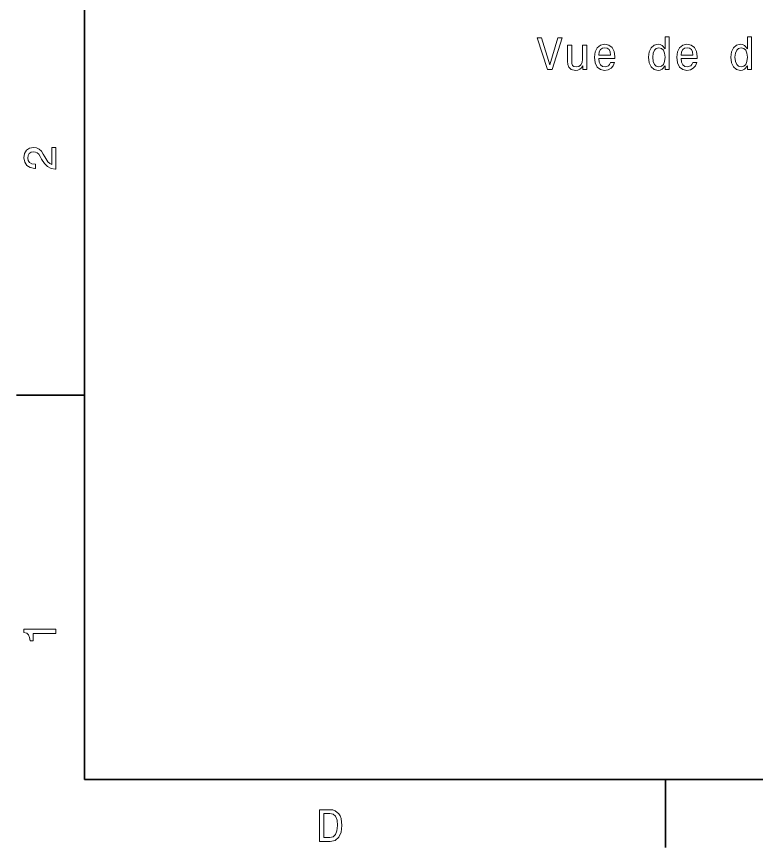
# Model space of a CAD drawing. Extents: x 0 to 297, y 0 to 210.
# Drawn here: x 2.5 to 84.4, y 2.5 to 94.4 of the extents above; entities that cross this region are included whole.
import ezdxf

# ---------------------------------------------------------------- set-up
doc = ezdxf.new("R2010")
doc.units = 0

msp = doc.modelspace()

# ---------------------------------------------------------------- linework, layer by layer
at = {"color": 7, "lineweight": 35}
for p, q in [((10, 200), (10, 10)), ((10, 10), (287, 10))]:
    msp.add_line(p, q, dxfattribs=at)
at = {"color": 7, "lineweight": 35, "ltscale": 0.1875}
for p, q in [((10, 52.5), (2.5, 52.5)), ((74.300003, 10), (74.300003, 2.5))]:
    msp.add_line(p, q, dxfattribs=at)
at = {"color": 7, "lineweight": 13}
for points in [[(62.385662, 92.031303), (61.508141, 89.050758), (60.6054, 92.031303), (60.126293, 92.031303), (61.255978, 88.52626), (61.7603, 88.52626), (62.864769, 92.031303)], [(74.272552, 88.944847), (74.272552, 88.52626), (74.716354, 88.52626), (74.716354, 92.147301), (74.277588, 92.147301), (74.277588, 90.82093), (73.939697, 91.204216), (73.732925, 91.294991), (73.495895, 91.330292), (73.067215, 91.229431), (72.734367, 90.947006), (72.517502, 90.493118), (72.441856, 89.882889), (72.517502, 89.272659), (72.734367, 88.813721), (73.067215, 88.52626), (73.495895, 88.430443), (73.732925, 88.465744), (73.94474, 88.556519)], [(83.380615, 88.944847), (83.380615, 88.52626), (83.824425, 88.52626), (83.824425, 92.147301), (83.385666, 92.147301), (83.385666, 90.82093), (83.047768, 91.204216), (82.840996, 91.294991), (82.603958, 91.330292), (82.175285, 91.229431), (81.842438, 90.947006), (81.62558, 90.493118), (81.549927, 89.882889), (81.62558, 89.272659), (81.842438, 88.813721), (82.175285, 88.52626), (82.603958, 88.430443), (82.840996, 88.465744), (83.052811, 88.556519)], [(65.588112, 91.234474), (65.144302, 91.234474), (65.144302, 89.671074), (65.093872, 89.307961), (64.947617, 89.045715), (64.720673, 88.884331), (64.423126, 88.8339), (64.186096, 88.874245), (64.034798, 88.995277), (63.949062, 89.202049), (63.92889, 89.49456), (63.92889, 91.234474), (63.485085, 91.234474), (63.485085, 89.454216), (63.500214, 89.096146), (63.596035, 88.798592), (63.888542, 88.52626), (64.357559, 88.430443), (64.609726, 88.465744), (64.826584, 88.556519), (65.013184, 88.71286), (65.164482, 88.939804), (65.164482, 88.52626), (65.588112, 88.52626)], [(66.924568, 89.751762), (68.699783, 89.751762), (68.704826, 89.958534), (68.62413, 90.538506), (68.402229, 90.972229), (68.04921, 91.234474), (67.580185, 91.330292), (67.121254, 91.229431), (66.768227, 90.947006), (66.541283, 90.488075), (66.460587, 89.882889), (66.53624, 89.262573), (66.763184, 88.808678), (67.111168, 88.52626), (67.565056, 88.430443), (67.958427, 88.496002), (68.281197, 88.667473), (68.518227, 88.939804), (68.654396, 89.302917), (68.21563, 89.302917), (68.124855, 89.101189), (67.993729, 88.94989), (67.620529, 88.828857), (67.333069, 88.884331), (67.116211, 89.060844), (66.974998, 89.348305), (66.924568, 89.736633)], [(76.032639, 89.751762), (77.807854, 89.751762), (77.812897, 89.958534), (77.732201, 90.538506), (77.5103, 90.972229), (77.157272, 91.234474), (76.688255, 91.330292), (76.229324, 91.229431), (75.876297, 90.947006), (75.649353, 90.488075), (75.568657, 89.882889), (75.64431, 89.262573), (75.871254, 88.808678), (76.219238, 88.52626), (76.673126, 88.430443), (77.066498, 88.496002), (77.389267, 88.667473), (77.626297, 88.939804), (77.762466, 89.302917), (77.3237, 89.302917), (77.232925, 89.101189), (77.101799, 88.94989), (76.7286, 88.828857), (76.441139, 88.884331), (76.224274, 89.060844), (76.083069, 89.348305), (76.032639, 89.736633)], [(66.924568, 90.124962), (66.980042, 90.472946), (67.116211, 90.730148), (67.322983, 90.88649), (67.595314, 90.941963), (67.86261, 90.88649), (68.069382, 90.730148), (68.195457, 90.472946), (68.240845, 90.124962)], [(73.571541, 90.931877), (73.864044, 90.861275), (74.085953, 90.664589), (74.217072, 90.336777), (74.267502, 89.882889), (74.217072, 89.423958), (74.085953, 89.096146), (73.864044, 88.894417), (73.571541, 88.828857), (73.294159, 88.894417), (73.082344, 89.096146), (72.941139, 89.429001), (72.895744, 89.882889), (72.941139, 90.331734), (73.082344, 90.659546), (73.294159, 90.861275)], [(76.032639, 90.124962), (76.088112, 90.472946), (76.224274, 90.730148), (76.431046, 90.88649), (76.703384, 90.941963), (76.970673, 90.88649), (77.177444, 90.730148), (77.303528, 90.472946), (77.348915, 90.124962)], [(82.679611, 90.931877), (82.972122, 90.861275), (83.194016, 90.664589), (83.325142, 90.336777), (83.37558, 89.882889), (83.325142, 89.423958), (83.194016, 89.096146), (82.972122, 88.894417), (82.679611, 88.828857), (82.402237, 88.894417), (82.190414, 89.096146), (82.04921, 89.429001), (82.003815, 89.882889), (82.04921, 90.331734), (82.190414, 90.659546), (82.402237, 90.861275)], [(6.833213, 77.519447), (6.833213, 79.925072), (6.399496, 79.925072), (6.399496, 78.023773), (6.162464, 78.129684), (5.965778, 78.311241), (5.607709, 78.871033), (5.456412, 79.168587), (5.239553, 79.501442), (4.987392, 79.738472), (4.689842, 79.874641), (4.351945, 79.925072), (3.928314, 79.839333), (3.595461, 79.602303), (3.383646, 79.239189), (3.307997, 78.770172), (3.393732, 78.286018), (3.630764, 77.91787), (4.009006, 77.680832), (4.508286, 77.600143), (4.578891, 77.600143), (4.578891, 78.059074), (4.538545, 78.059074), (4.195605, 78.104462), (3.943444, 78.240631), (3.782061, 78.457489), (3.726585, 78.744957), (3.777017, 79.03746), (3.903098, 79.254318), (4.099784, 79.395531), (4.346902, 79.445961), (4.578891, 79.41066), (4.775577, 79.314842), (4.947046, 79.153458), (5.098343, 78.931557), (5.259727, 78.634003), (5.572406, 78.139771), (5.90526, 77.791786), (6.308718, 77.585014), (6.818084, 77.519447)], [(6.833213, 26.159222), (6.833213, 26.618156), (3.307997, 26.618156), (3.307997, 26.275217), (3.615634, 26.184439), (3.822406, 26.002882), (3.943444, 25.725506), (3.98379, 25.34222), (4.341859, 25.34222), (4.341859, 26.159222)], [(37.194958, 6.666787), (36.029972, 6.666787), (36.029972, 3.166787), (37.194958, 3.166787), (37.744667, 3.277738), (38.153168, 3.615634), (38.405331, 4.165346), (38.496109, 4.916787), (38.415417, 5.683357), (38.314552, 5.985951), (38.173344, 6.228026), (37.764839, 6.555836), (37.497551, 6.636527)], [(37.159653, 6.248199), (37.542938, 6.17255), (37.805187, 5.940562), (37.961525, 5.527017), (38.011959, 4.916787), (37.956482, 4.326729), (37.800144, 3.913184), (37.532852, 3.666066), (37.159653, 3.585375), (36.498989, 3.585375), (36.498989, 6.248199)]]:
    msp.add_lwpolyline(points, close=True, dxfattribs=at)

doc.saveas('drawing.dxf')
